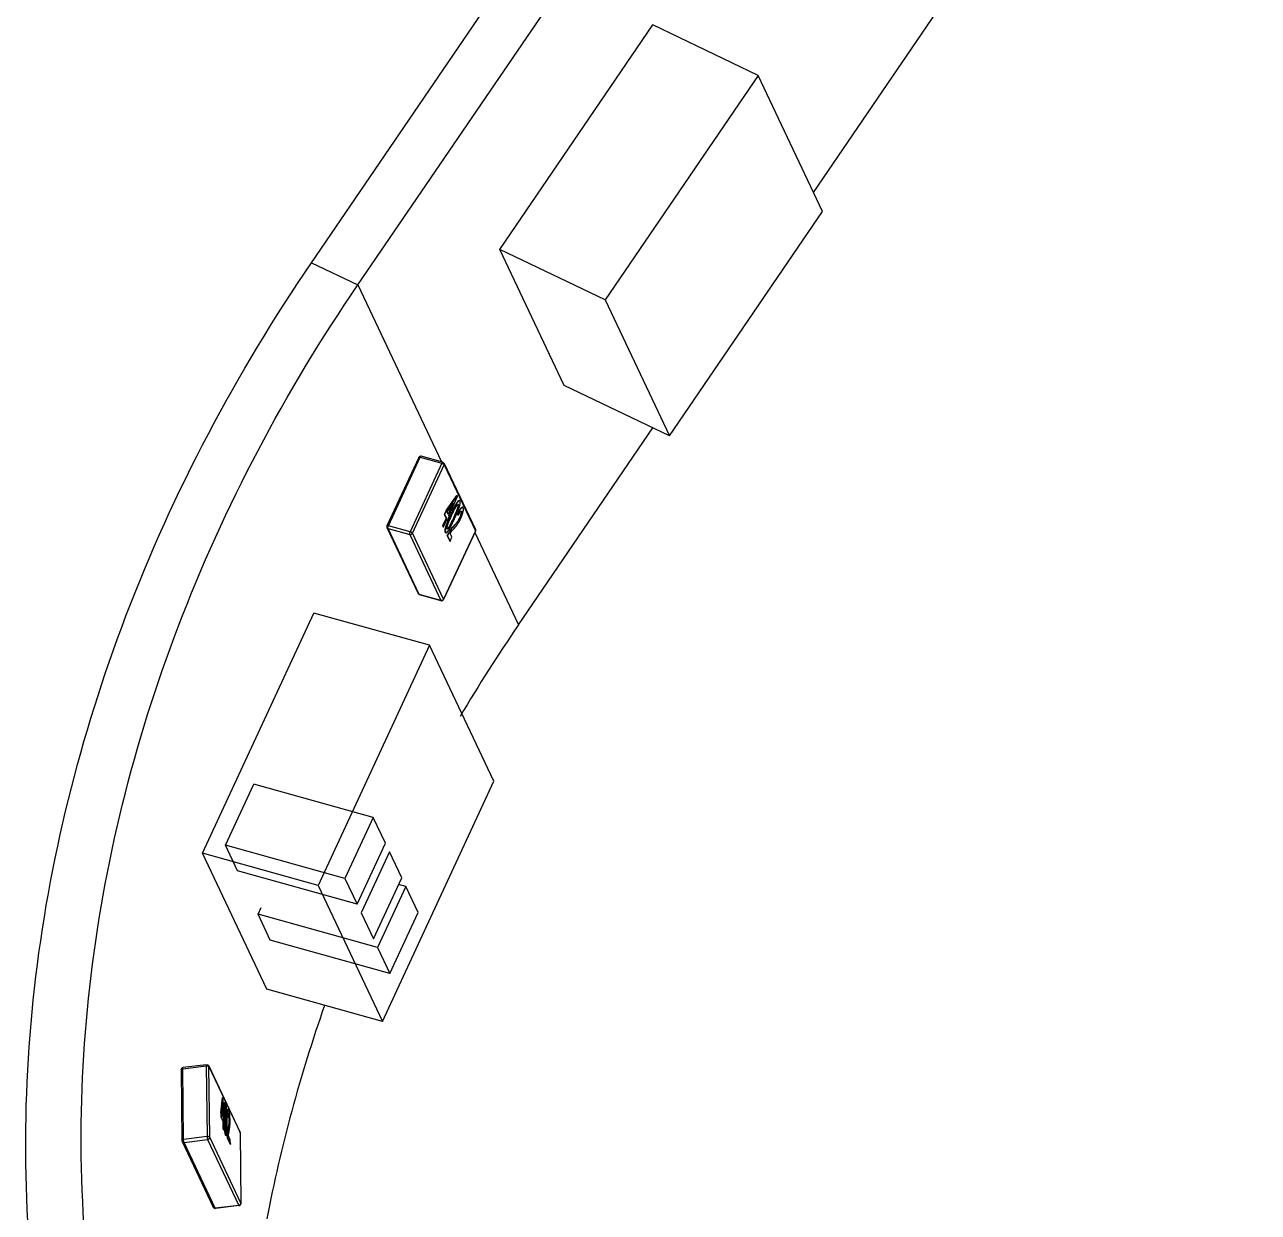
# Model space of a CAD drawing. Header units: millimetres. Extents: x 0 to 432, y 0 to 279.
# Drawn here: x 334.25 to 342.91, y 189.75 to 198.09 of the extents above; entities that cross this region are included whole.
import ezdxf

# ---------------------------------------------------------------- set-up
doc = ezdxf.new("R2010")
doc.units = ezdxf.units.MM
doc.header["$LTSCALE"] = 23.749
doc.layers.get('0').update_dxf_attribs({"linetype": 'CONTINUOUS'})

msp = doc.modelspace()

# ---------------------------------------------------------------- linework, layer by layer
at = {"color": 3, "linetype": 'CONTINUOUS'}
msp.add_line((336.26, 196.4203), (351.395, 218.5996), dxfattribs=at)
at = {"color": 7, "linetype": 'CONTINUOUS'}
for p, q in [((336.5849, 196.2647), (351.72, 218.444)), ((339.7851, 196.9151), (341.3851, 199.2598)), ((337.5821, 196.514), (338.6575, 198.0901)), ((339.3967, 197.736), (338.6575, 198.0901)), ((339.3967, 197.736), (338.3213, 196.16)), ((339.8481, 196.7818), (339.3967, 197.736)), ((338.7727, 195.2057), (339.8481, 196.7818)), ((338.0334, 195.5598), (337.5821, 196.514)), ((338.3213, 196.16), (337.5821, 196.514)), ((336.26, 196.4203), (336.5849, 196.2647)), ((336.5849, 196.2647), (337.1723, 195.0228)), ((338.3213, 196.16), (338.7727, 195.2057)), ((338.7727, 195.2057), (338.0334, 195.5598)), ((337.7133, 193.879), (338.6566, 195.2613)), ((337.0129, 195.0542), (336.7899, 194.5738)), ((336.8001, 194.5746), (337.0231, 195.0551)), ((337.1748, 195.0127), (336.9518, 194.5323)), ((337.0231, 195.0551), (337.1748, 195.0127)), ((337.1822, 195.02), (337.0305, 195.0623)), ((337.1917, 195.012), (337.4106, 194.5492)), ((336.9685, 194.5214), (337.1915, 195.0018)), ((337.1915, 195.0018), (337.4105, 194.539)), ((337.2053, 194.6814), (337.2805, 194.7864)), ((337.2823, 194.7859), (337.207, 194.6809)), ((337.2234, 194.6464), (337.2852, 194.7796)), ((337.2805, 194.7864), (337.2823, 194.7859)), ((337.2852, 194.7796), (337.2823, 194.7859)), ((337.2998, 194.7509), (337.298, 194.7514)), ((337.2053, 194.6814), (337.1924, 194.6537)), ((337.207, 194.6809), (337.1942, 194.6532)), ((337.2053, 194.6814), (337.207, 194.6809)), ((337.2117, 194.6711), (337.2566, 194.7338)), ((337.2197, 194.6542), (337.2117, 194.6711)), ((337.2509, 194.7258), (337.2187, 194.6564)), ((337.2566, 194.7338), (337.2197, 194.6542)), ((337.2894, 194.7234), (337.2886, 194.7246)), ((337.2894, 194.7234), (337.2912, 194.7229)), ((337.3109, 194.6776), (337.3116, 194.6775)), ((337.3119, 194.676), (337.3137, 194.6755)), ((337.3217, 194.7038), (337.32, 194.7043)), ((336.9518, 194.5323), (336.8001, 194.5746)), ((337.205, 194.627), (337.1805, 194.5742)), ((337.1805, 194.5742), (337.1842, 194.5664)), ((337.1805, 194.5742), (337.1823, 194.5737)), ((337.2068, 194.6265), (337.1823, 194.5737)), ((337.1823, 194.5737), (337.186, 194.5659)), ((337.186, 194.5659), (337.2105, 194.6186)), ((337.1924, 194.6537), (337.205, 194.627)), ((337.1924, 194.6537), (337.1942, 194.6532)), ((337.1942, 194.6532), (337.2068, 194.6265)), ((337.205, 194.627), (337.2068, 194.6265)), ((337.2097, 194.617), (337.2124, 194.6113)), ((337.2105, 194.6186), (337.2142, 194.6108)), ((337.2124, 194.6113), (337.2142, 194.6108)), ((337.2142, 194.6108), (337.2271, 194.6385)), ((337.2271, 194.6385), (337.2234, 194.6464)), ((337.2405, 194.659), (337.2423, 194.6585)), ((337.2561, 194.6261), (337.2579, 194.6256)), ((337.2885, 194.6483), (337.2861, 194.6589)), ((337.2861, 194.6589), (337.2879, 194.6585)), ((337.2879, 194.6585), (337.2903, 194.6478)), ((337.2903, 194.6478), (337.2885, 194.6483)), ((337.3005, 194.6296), (337.3023, 194.6291)), ((336.7899, 194.5611), (337.0088, 194.0983)), ((337.0165, 194.092), (336.7976, 194.5548)), ((336.7976, 194.5548), (336.9493, 194.5125)), ((336.9493, 194.5125), (337.1682, 194.0497)), ((337.1874, 194.0586), (336.9685, 194.5214)), ((337.1842, 194.5664), (337.186, 194.5659)), ((337.4105, 194.539), (337.1874, 194.0586)), ((337.4107, 194.5364), (337.1876, 194.056)), ((337.1993, 194.529), (337.2011, 194.5285)), ((337.2022, 194.5641), (337.204, 194.5636)), ((337.2025, 194.5259), (337.2042, 194.5254)), ((337.213, 194.553), (337.2127, 194.5535)), ((337.2132, 194.5051), (337.2318, 194.4658)), ((337.2132, 194.5051), (337.215, 194.5046)), ((337.2135, 194.5525), (337.214, 194.5526)), ((337.215, 194.5046), (337.2336, 194.4653)), ((337.2222, 194.523), (337.224, 194.5225)), ((337.2465, 194.4931), (337.2331, 194.5213)), ((337.2336, 194.4653), (337.2465, 194.4931)), ((337.2565, 194.5707), (337.2583, 194.5702)), ((337.4066, 194.5276), (337.7133, 193.879)), ((337.2318, 194.4658), (337.2336, 194.4653)), ((337.1682, 194.0497), (337.0165, 194.092)), ((337.0183, 194.0902), (337.0178, 194.0904)), ((337.17, 194.0479), (337.0183, 194.0902)), ((335.4941, 192.2758), (336.2767, 193.9615)), ((337.0886, 193.7349), (336.2767, 193.9615)), ((337.0886, 193.7349), (336.306, 192.0492)), ((337.5399, 192.7807), (337.0886, 193.7349)), ((335.6554, 192.3326), (335.8541, 192.7607)), ((336.6926, 192.5268), (335.8541, 192.7607)), ((336.7574, 191.095), (337.5399, 192.7807)), ((336.6926, 192.5268), (336.4938, 192.0986)), ((336.7786, 192.345), (336.6926, 192.5268)), ((335.7413, 192.1508), (335.6554, 192.3326)), ((336.4938, 192.0986), (335.6554, 192.3326)), ((336.5798, 191.9168), (336.7786, 192.345)), ((335.9455, 191.3215), (335.4941, 192.2758)), ((336.306, 192.0492), (335.4941, 192.2758)), ((336.8072, 192.2843), (336.6084, 191.8561)), ((336.8932, 192.1025), (336.8072, 192.2843)), ((336.5798, 191.9168), (335.7413, 192.1508)), ((336.4938, 192.0986), (336.5798, 191.9168)), ((336.6944, 191.6744), (336.8932, 192.1025)), ((336.306, 192.0492), (336.7574, 191.095)), ((336.9219, 192.042), (336.7231, 191.6138)), ((336.9219, 192.042), (336.8716, 192.056)), ((337.0079, 191.8602), (336.9219, 192.042)), ((335.8847, 191.8478), (335.9062, 191.8943)), ((335.9706, 191.666), (335.8847, 191.8478)), ((336.7231, 191.6138), (335.8847, 191.8478)), ((336.6084, 191.8561), (336.6944, 191.6744)), ((336.8091, 191.432), (337.0079, 191.8602)), ((336.8091, 191.432), (335.9706, 191.666)), ((336.7231, 191.6138), (336.8091, 191.432)), ((336.7574, 191.095), (335.9455, 191.3215)), ((335.3557, 190.762), (335.5213, 190.7824)), ((335.3615, 190.2657), (335.3557, 190.762)), ((335.5229, 190.7901), (335.3573, 190.7698)), ((335.5213, 190.7824), (335.5271, 190.2861)), ((335.5383, 190.7816), (335.7572, 190.3188)), ((335.5451, 190.2807), (335.5393, 190.777)), ((335.5393, 190.777), (335.7582, 190.3142)), ((335.3441, 190.7547), (335.3499, 190.2584)), ((335.6231, 190.4517), (335.6349, 190.561)), ((335.6368, 190.5613), (335.625, 190.452)), ((335.6297, 190.4421), (335.6367, 190.5074)), ((335.6349, 190.561), (335.6368, 190.5613)), ((335.6367, 190.5074), (335.6377, 190.4252)), ((335.6398, 190.555), (335.6368, 190.5613)), ((335.6414, 190.4174), (335.6398, 190.555)), ((335.6532, 190.5264), (335.6512, 190.5262)), ((335.6231, 190.4517), (335.625, 190.452)), ((335.6231, 190.4517), (335.6234, 190.4231)), ((335.6234, 190.4231), (335.6254, 190.4233)), ((335.6234, 190.4231), (335.6361, 190.3963)), ((335.625, 190.452), (335.6254, 190.4233)), ((335.6254, 190.4233), (335.638, 190.3966)), ((335.6377, 190.4252), (335.6297, 190.4421)), ((335.635, 190.4911), (335.6357, 190.4295)), ((335.6451, 190.4095), (335.6414, 190.4174)), ((335.6458, 190.4302), (335.6478, 190.4304)), ((335.6461, 190.4096), (335.6458, 190.4302)), ((335.6537, 190.4978), (335.6543, 190.4989)), ((335.6544, 190.4973), (335.6539, 190.4983)), ((335.6543, 190.4989), (335.6548, 190.4992)), ((335.6544, 190.4973), (335.6564, 190.4976)), ((335.6683, 190.4317), (335.6702, 190.432)), ((335.672, 190.421), (335.6683, 190.4317)), ((335.6702, 190.432), (335.674, 190.4212)), ((335.674, 190.4212), (335.672, 190.421)), ((335.6753, 190.4794), (335.6734, 190.4792)), ((335.6768, 190.4499), (335.676, 190.4513)), ((335.6768, 190.4499), (335.6788, 190.4502)), ((335.6361, 190.3963), (335.638, 190.3966)), ((335.6361, 190.3963), (335.6367, 190.3419)), ((335.6367, 190.3419), (335.6386, 190.3421)), ((335.6367, 190.3419), (335.6404, 190.334)), ((335.638, 190.3966), (335.6386, 190.3421)), ((335.6386, 190.3421), (335.6424, 190.3343)), ((335.6404, 190.334), (335.6424, 190.3343)), ((335.6424, 190.3343), (335.6417, 190.3887)), ((335.6417, 190.3887), (335.6454, 190.3809)), ((335.6418, 190.3843), (335.6435, 190.3806)), ((335.6435, 190.3806), (335.6454, 190.3809)), ((335.6454, 190.3809), (335.6451, 190.4095)), ((335.6469, 190.3809), (335.6461, 190.4096)), ((335.6498, 190.3324), (335.6518, 190.3326)), ((335.6614, 190.3973), (335.6634, 190.3975)), ((335.6749, 190.3409), (335.6769, 190.3412)), ((335.6824, 190.4024), (335.6843, 190.4026)), ((335.3513, 190.2522), (335.5703, 189.7894)), ((335.5271, 190.2861), (335.3615, 190.2657)), ((335.3651, 190.2455), (335.5307, 190.2659)), ((335.584, 189.7827), (335.3651, 190.2455)), ((335.5307, 190.2659), (335.7496, 189.8031)), ((335.764, 189.8179), (335.5451, 190.2807)), ((335.6568, 190.2966), (335.6587, 190.2968)), ((335.6591, 190.3215), (335.6584, 190.3226)), ((335.6589, 190.3219), (335.6591, 190.3226)), ((335.6597, 190.2934), (335.6616, 190.2936)), ((335.6694, 190.2727), (335.6713, 190.273)), ((335.6694, 190.2727), (335.688, 190.2335)), ((335.6695, 190.2913), (335.6715, 190.2915)), ((335.6713, 190.273), (335.6899, 190.2337)), ((335.6896, 190.2624), (335.6762, 190.2906)), ((335.6899, 190.2337), (335.6896, 190.2624)), ((335.7582, 190.3142), (335.764, 189.8179)), ((335.7582, 190.3142), (335.7586, 190.3126)), ((335.7586, 190.3126), (335.7644, 189.8163)), ((335.688, 190.2335), (335.6899, 190.2337)), ((335.7644, 189.8163), (335.764, 189.8179)), ((335.7496, 189.8031), (335.584, 189.7827)), ((335.7512, 189.8012), (335.5856, 189.7809))]:
    msp.add_line(p, q, dxfattribs=at)
for centre, radius, start, end in [((337.0265, 195.0479), 0.015, 74.40971, 155.09636), ((337.1782, 195.0056), 0.015, 25.30824, 74.41425), ((337.2894, 194.7203), 0.00433, 109.97752, 111.6142), ((336.8035, 194.5675), 0.015, 155.09793, 205.31301), ((337.3971, 194.5428), 0.015, 353.17591, 25.3151), ((337.4008, 194.5445), 0.0109, 13.77132, 25.29264), ((337.397, 194.5428), 0.0151, 335.15156, 353.12284), ((337.0224, 194.1047), 0.015, 205.30411, 254.38263), ((337.174, 194.0623), 0.015, 254.40971, 335.09636), ((347.6752, 187.0783), 12.0619, 145.67972, 149.30445), ((346.1461, 187.7508), 10.3859, 160.56483, 169.14005), ((335.3591, 190.7549), 0.015, 97.00104, 180.66909), ((335.5247, 190.7752), 0.015, 25.31511, 96.99935), ((335.6668, 190.493), 0.0139, 159.84421, 162.03657), ((335.3649, 190.2586), 0.015, 180.66917, 205.31387), ((335.7436, 190.3124), 0.015, 0.69433, 25.30186), ((335.7475, 190.3142), 0.0108, 21.10331, 25.3153), ((335.7494, 189.8161), 0.015, 277.00104, 0.66909), ((335.5838, 189.7958), 0.015, 205.31253, 276.9881)]:
    msp.add_arc(centre, radius, start, end, dxfattribs=at)
at = {"color": 3, "linetype": 'CONTINUOUS'}
msp.add_open_spline([(335.1239, 186.2935), (334.9425, 186.677), (334.633, 187.4734), (334.3415, 188.726), (334.2256, 190.0205), (334.3078, 191.7897), (334.8648, 194.0158), (335.7337, 195.6492), (336.26, 196.4203)], degree=3, knots=[0, 0, 0, 0, 0.11949, 0.239644, 0.361072, 0.484301, 0.737087, 1, 1, 1, 1], dxfattribs=at)
at = {"color": 7, "linetype": 'CONTINUOUS'}
for points, knots in [([(335.4854, 186.4646), (335.3099, 186.8358), (335.0104, 187.6064), (334.7282, 188.8187), (334.6162, 190.0714), (334.6958, 191.7835), (335.2348, 193.9378), (336.0757, 195.5184), (336.5849, 196.2647)], [0, 0, 0, 0, 0.119491, 0.239644, 0.361073, 0.484301, 0.737091, 1, 1, 1, 1]), ([(337.0129, 195.0542), (337.013, 195.0545), (337.0134, 195.0549), (337.0141, 195.0554), (337.0152, 195.0558), (337.017, 195.056), (337.0197, 195.0559), (337.0219, 195.0554), (337.0231, 195.0551)], [0, 0, 0, 0, 0.07461, 0.158044, 0.256194, 0.37172, 0.655591, 1, 1, 1, 1]), ([(337.0231, 195.0551), (337.0236, 195.0562), (337.0247, 195.0582), (337.0264, 195.0604), (337.0278, 195.0616), (337.0287, 195.0622), (337.0297, 195.0625), (337.0303, 195.0624), (337.0305, 195.0623)], [0, 0, 0, 0, 0.34295, 0.626319, 0.741973, 0.840511, 0.924577, 1, 1, 1, 1]), ([(337.1822, 195.02), (337.1819, 195.0201), (337.1813, 195.0201), (337.1804, 195.0199), (337.1795, 195.0193), (337.1781, 195.0181), (337.1764, 195.0159), (337.1753, 195.0139), (337.1748, 195.0127)], [0, 0, 0, 0, 0.075423, 0.159489, 0.258027, 0.373681, 0.65705, 1, 1, 1, 1]), ([(337.1748, 195.0127), (337.1766, 195.0122), (337.1802, 195.0109), (337.1851, 195.0082), (337.1886, 195.0056), (337.1906, 195.0034), (337.1913, 195.0024), (337.1915, 195.0018)], [0, 0, 0, 0, 0.280777, 0.56388, 0.812743, 0.915227, 1, 1, 1, 1]), ([(337.1915, 195.0018), (337.1923, 195.0035), (337.1932, 195.0069), (337.1924, 195.0105), (337.1917, 195.012)], [0, 0, 0, 0, 0.512566, 1, 1, 1, 1]), ([(337.2405, 194.659), (337.2416, 194.6614), (337.2438, 194.6662), (337.2472, 194.6734), (337.2507, 194.6805), (337.2552, 194.6899), (337.261, 194.7014), (337.2669, 194.7126), (337.2712, 194.7202), (337.2737, 194.7245), (337.2761, 194.7286), (337.2786, 194.7326), (337.2811, 194.7364), (337.2836, 194.74), (337.2868, 194.7441), (337.291, 194.7488), (337.2955, 194.7521), (337.298, 194.7514)], [0, 0, 0, 0, 0.072036, 0.14365, 0.214931, 0.285895, 0.426198, 0.563506, 0.630486, 0.663509, 0.696212, 0.759745, 0.790725, 0.820794, 0.877979, 0.92904, 1, 1, 1, 1]), ([(337.2998, 194.7509), (337.2973, 194.7516), (337.2928, 194.7483), (337.2885, 194.7436), (337.2854, 194.7395), (337.2829, 194.7359), (337.2804, 194.7321), (337.2779, 194.7281), (337.2755, 194.724), (337.273, 194.7198), (337.2687, 194.7121), (337.2628, 194.7009), (337.257, 194.6894), (337.2524, 194.68), (337.249, 194.6729), (337.2456, 194.6657), (337.2434, 194.6609), (337.2423, 194.6585)], [0, 0, 0, 0, 0.07096, 0.122021, 0.179206, 0.209275, 0.240255, 0.303788, 0.336491, 0.369514, 0.436494, 0.573802, 0.714105, 0.785069, 0.85635, 0.927964, 1, 1, 1, 1]), ([(337.2616, 194.6177), (337.2628, 194.6203), (337.2652, 194.6255), (337.2688, 194.6334), (337.2724, 194.6413), (337.2759, 194.6493), (337.2793, 194.6574), (337.2822, 194.6641), (337.2844, 194.6696), (337.2866, 194.6752), (337.2893, 194.6822), (337.2925, 194.6907), (337.2956, 194.6992), (337.2986, 194.7079), (337.3012, 194.7167), (337.3029, 194.7242), (337.3038, 194.73), (337.3043, 194.7343), (337.3045, 194.7383), (337.3044, 194.7419), (337.3039, 194.7451), (337.3032, 194.7469), (337.3029, 194.7478)], [0, 0, 0, 0, 0.062265, 0.1248, 0.187516, 0.250655, 0.314274, 0.378223, 0.410508, 0.442872, 0.507844, 0.573246, 0.639032, 0.705341, 0.772171, 0.8384, 0.870581, 0.901449, 0.930647, 0.957429, 0.980479, 1, 1, 1, 1]), ([(337.3029, 194.7478), (337.3025, 194.7485), (337.3018, 194.7499), (337.3004, 194.7507), (337.2998, 194.7509)], [0, 0, 0, 0, 0.55029, 1, 1, 1, 1]), ([(337.246, 194.6507), (337.2487, 194.6566), (337.2542, 194.6682), (337.2651, 194.6904), (337.2736, 194.7068), (337.2801, 194.7169)], [0, 0, 0, 0, 0.259067, 0.514647, 1, 1, 1, 1]), ([(337.2561, 194.6261), (337.2579, 194.63), (337.2616, 194.6378), (337.2669, 194.6496), (337.2722, 194.6616), (337.2764, 194.6717), (337.2798, 194.68), (337.2822, 194.6862), (337.2845, 194.6926), (337.2863, 194.6981), (337.2875, 194.7025), (337.2884, 194.7059), (337.2891, 194.7092), (337.2898, 194.7125), (337.2902, 194.7157), (337.2903, 194.7182), (337.2902, 194.7201), (337.2901, 194.7213), (337.2898, 194.7224), (337.2896, 194.7231), (337.2894, 194.7234)], [0, 0, 0, 0, 0.123973, 0.2488, 0.37455, 0.501592, 0.565818, 0.630589, 0.696055, 0.762338, 0.795604, 0.828827, 0.861901, 0.894426, 0.925787, 0.95483, 0.968012, 0.979963, 0.99043, 1, 1, 1, 1]), ([(337.2912, 194.7229), (337.2914, 194.7226), (337.2916, 194.7219), (337.2919, 194.7208), (337.292, 194.7196), (337.2921, 194.7177), (337.292, 194.7152), (337.2916, 194.712), (337.2909, 194.7087), (337.2902, 194.7054), (337.2893, 194.702), (337.288, 194.6976), (337.2863, 194.6921), (337.284, 194.6857), (337.2815, 194.6795), (337.2782, 194.6712), (337.2739, 194.6611), (337.2687, 194.6492), (337.2633, 194.6373), (337.2597, 194.6295), (337.2579, 194.6256)], [0, 0, 0, 0, 0.00957, 0.020037, 0.031988, 0.04517, 0.074213, 0.105574, 0.138099, 0.171173, 0.204396, 0.237662, 0.303945, 0.369411, 0.434182, 0.498408, 0.62545, 0.7512, 0.876027, 1, 1, 1, 1]), ([(337.2801, 194.7169), (337.2808, 194.7178), (337.282, 194.7193), (337.2839, 194.7215), (337.2858, 194.7231), (337.2871, 194.7241), (337.2878, 194.7243)], [0, 0, 0, 0, 0.287858, 0.555911, 0.795218, 1, 1, 1, 1]), ([(337.2861, 194.6589), (337.2874, 194.6616), (337.29, 194.6669), (337.2935, 194.6734), (337.2963, 194.6784), (337.299, 194.6833), (337.3025, 194.6889), (337.3062, 194.6942), (337.3093, 194.6979), (337.3115, 194.7003), (337.3137, 194.7023), (337.3158, 194.7037), (337.3179, 194.7045), (337.3193, 194.7045), (337.32, 194.7043)], [0, 0, 0, 0, 0.153558, 0.303459, 0.37684, 0.449248, 0.588763, 0.718589, 0.778728, 0.834849, 0.885332, 0.929676, 0.96737, 1, 1, 1, 1]), ([(337.2879, 194.7244), (337.288, 194.7244), (337.2886, 194.7246), (337.2892, 194.7246), (337.2896, 194.7245)], [0, 0, 0, 0, 0.271014, 1, 1, 1, 1]), ([(337.3217, 194.7038), (337.3211, 194.704), (337.3197, 194.704), (337.3176, 194.7032), (337.3155, 194.7018), (337.3133, 194.6998), (337.3111, 194.6974), (337.308, 194.6937), (337.3043, 194.6884), (337.3008, 194.6828), (337.2981, 194.6779), (337.2953, 194.6729), (337.2918, 194.6664), (337.2892, 194.6611), (337.2879, 194.6585)], [0, 0, 0, 0, 0.03263, 0.070324, 0.114668, 0.165151, 0.221273, 0.281412, 0.411237, 0.550752, 0.623161, 0.696542, 0.846443, 1, 1, 1, 1]), ([(337.2896, 194.7245), (337.2899, 194.7244), (337.2905, 194.7241), (337.2909, 194.7235), (337.2911, 194.7231), (337.2912, 194.7229)], [0, 0, 0, 0, 0.450515, 0.714334, 1, 1, 1, 1]), ([(337.2903, 194.6478), (337.2918, 194.6508), (337.2939, 194.6553), (337.2969, 194.661), (337.2992, 194.665), (337.3016, 194.6687), (337.304, 194.6721), (337.3063, 194.6749), (337.3081, 194.6763), (337.309, 194.6769)], [0, 0, 0, 0, 0.285465, 0.423632, 0.557303, 0.68483, 0.80367, 0.910919, 1, 1, 1, 1]), ([(337.3005, 194.6296), (337.3013, 194.6315), (337.303, 194.6353), (337.3054, 194.6411), (337.3076, 194.6471), (337.3093, 194.6523), (337.3104, 194.6565), (337.3113, 194.6597), (337.3119, 194.6628), (337.3125, 194.6659), (337.3128, 194.6689), (337.3128, 194.6712), (337.3127, 194.673), (337.3125, 194.6741), (337.3122, 194.6751), (337.312, 194.6757), (337.3119, 194.676)], [0, 0, 0, 0, 0.127326, 0.257046, 0.389753, 0.524429, 0.592014, 0.65949, 0.726326, 0.791551, 0.85395, 0.910904, 0.936433, 0.959906, 0.980839, 1, 1, 1, 1]), ([(337.3137, 194.6755), (337.3138, 194.6752), (337.314, 194.6746), (337.3143, 194.6736), (337.3145, 194.6725), (337.3146, 194.6707), (337.3146, 194.6684), (337.3142, 194.6654), (337.3137, 194.6623), (337.313, 194.6592), (337.3122, 194.656), (337.311, 194.6518), (337.3094, 194.6466), (337.3072, 194.6406), (337.3048, 194.6348), (337.3031, 194.631), (337.3023, 194.6291)], [0, 0, 0, 0, 0.019161, 0.040094, 0.063567, 0.089096, 0.14605, 0.208449, 0.273674, 0.34051, 0.407986, 0.475571, 0.610247, 0.742954, 0.872674, 1, 1, 1, 1]), ([(337.3063, 194.622), (337.3071, 194.6236), (337.3085, 194.6268), (337.3106, 194.6316), (337.3127, 194.6365), (337.3153, 194.6432), (337.3185, 194.6517), (337.3218, 194.6622), (337.3242, 194.6711), (337.3257, 194.6783), (337.3272, 194.6873), (337.3275, 194.6951), (337.3253, 194.7003)], [0, 0, 0, 0, 0.063545, 0.127843, 0.192963, 0.25871, 0.392122, 0.527528, 0.663329, 0.730471, 0.79584, 1, 1, 1, 1]), ([(337.309, 194.6769), (337.3092, 194.677), (337.3098, 194.6773), (337.3104, 194.6775), (337.3109, 194.6776)], [0, 0, 0, 0, 0.273964, 1, 1, 1, 1]), ([(337.3119, 194.676), (337.3117, 194.6763), (337.3114, 194.6768), (337.3109, 194.6773), (337.3107, 194.6775)], [0, 0, 0, 0, 0.532523, 1, 1, 1, 1]), ([(337.3116, 194.6775), (337.312, 194.6774), (337.3129, 194.6768), (337.3134, 194.6759), (337.3137, 194.6755)], [0, 0, 0, 0, 0.453879, 1, 1, 1, 1]), ([(337.3253, 194.7003), (337.3249, 194.7011), (337.3241, 194.7027), (337.3225, 194.7036), (337.3217, 194.7038)], [0, 0, 0, 0, 0.54827, 1, 1, 1, 1]), ([(336.8001, 194.5746), (336.7989, 194.575), (336.7967, 194.5755), (336.7939, 194.5756), (336.7921, 194.5754), (336.7911, 194.575), (336.7903, 194.5745), (336.79, 194.574), (336.7899, 194.5738)], [0, 0, 0, 0, 0.344409, 0.62828, 0.743806, 0.841956, 0.92539, 1, 1, 1, 1]), ([(336.7976, 194.5548), (336.7974, 194.5554), (336.797, 194.5566), (336.7966, 194.5595), (336.7968, 194.5639), (336.798, 194.5693), (336.7993, 194.5729), (336.8001, 194.5746)], [0, 0, 0, 0, 0.084713, 0.186991, 0.435422, 0.718517, 1, 1, 1, 1]), ([(337.2022, 194.5641), (337.2029, 194.5663), (337.2042, 194.5705), (337.2063, 194.5768), (337.2084, 194.583), (337.2107, 194.5891), (337.213, 194.5952), (337.2153, 194.6012), (337.2177, 194.6072), (337.2226, 194.6189), (337.2284, 194.6324), (337.2353, 194.6477), (337.2388, 194.6552), (337.2405, 194.659)], [0, 0, 0, 0, 0.064898, 0.129501, 0.193742, 0.257664, 0.321194, 0.384303, 0.447094, 0.509609, 0.75663, 0.878714, 1, 1, 1, 1]), ([(337.2423, 194.6585), (337.2405, 194.6547), (337.2371, 194.6472), (337.2302, 194.6319), (337.2243, 194.6184), (337.2195, 194.6067), (337.2171, 194.6007), (337.2148, 194.5947), (337.2125, 194.5886), (337.2102, 194.5825), (337.208, 194.5763), (337.206, 194.57), (337.2047, 194.5658), (337.204, 194.5636)], [0, 0, 0, 0, 0.121286, 0.24337, 0.490391, 0.552906, 0.615697, 0.678806, 0.742336, 0.806258, 0.870499, 0.935102, 1, 1, 1, 1]), ([(337.2042, 194.5254), (337.2045, 194.5253), (337.2051, 194.5252), (337.2059, 194.5253), (337.2068, 194.5255), (337.2081, 194.526), (337.2097, 194.527), (337.2115, 194.5287), (337.2135, 194.5306), (337.2154, 194.5328), (337.2173, 194.5352), (337.2199, 194.5387), (337.223, 194.5434), (337.2261, 194.5483), (337.2285, 194.5524), (337.2304, 194.5556), (337.2322, 194.5588), (337.2358, 194.5653), (337.2412, 194.5754), (337.2469, 194.5869), (337.2515, 194.5962), (337.2549, 194.6033), (337.2583, 194.6105), (337.2605, 194.6153), (337.2616, 194.6177)], [0, 0, 0, 0, 0.007319, 0.014946, 0.023182, 0.032047, 0.051689, 0.074227, 0.098828, 0.125345, 0.15338, 0.182415, 0.243195, 0.306751, 0.339129, 0.372036, 0.405351, 0.438886, 0.575596, 0.715297, 0.78596, 0.856939, 0.928257, 1, 1, 1, 1]), ([(337.2127, 194.5535), (337.2126, 194.5538), (337.2123, 194.5545), (337.2121, 194.5556), (337.2119, 194.5568), (337.2119, 194.5588), (337.212, 194.5613), (337.2127, 194.5657), (337.2136, 194.5701), (337.2148, 194.5745), (337.2157, 194.5778), (337.2167, 194.5811), (337.2181, 194.5854), (337.2201, 194.5907), (337.2225, 194.597), (337.225, 194.6032), (337.2275, 194.6093), (337.2309, 194.6173), (337.2353, 194.6273), (337.2406, 194.639), (337.2442, 194.6468), (337.246, 194.6507)], [0, 0, 0, 0, 0.009657, 0.020333, 0.03256, 0.045999, 0.075424, 0.107011, 0.172493, 0.205689, 0.23891, 0.272066, 0.305076, 0.370473, 0.435226, 0.499291, 0.562849, 0.626081, 0.751698, 0.876252, 1, 1, 1, 1]), ([(337.214, 194.5526), (337.215, 194.553), (337.217, 194.5545), (337.2197, 194.5575), (337.2226, 194.5611), (337.2253, 194.5652), (337.228, 194.5697), (337.2316, 194.5761), (337.236, 194.5844), (337.2411, 194.5946), (337.2462, 194.6049), (337.2512, 194.6155), (337.2545, 194.6225), (337.2561, 194.6261)], [0, 0, 0, 0, 0.038688, 0.087068, 0.140926, 0.199255, 0.261177, 0.325214, 0.456407, 0.590344, 0.725772, 0.862464, 1, 1, 1, 1]), ([(337.2579, 194.6256), (337.2562, 194.6219), (337.2528, 194.6146), (337.2476, 194.6036), (337.2423, 194.5929), (337.237, 194.5823), (337.2324, 194.5738), (337.2287, 194.5673), (337.2259, 194.5628), (337.2229, 194.5587), (337.2205, 194.5558), (337.2185, 194.5538), (337.217, 194.5527), (337.2156, 194.552), (337.2146, 194.5519), (337.2142, 194.552)], [0, 0, 0, 0, 0.140209, 0.279502, 0.417446, 0.553704, 0.686843, 0.751417, 0.813117, 0.870407, 0.922791, 0.946369, 0.967362, 0.985112, 1, 1, 1, 1]), ([(337.2565, 194.5707), (337.2584, 194.5727), (337.2622, 194.5768), (337.2678, 194.583), (337.2734, 194.5894), (337.2781, 194.5949), (337.2818, 194.5995), (337.2856, 194.6043), (337.2893, 194.6095), (337.2928, 194.6151), (337.2955, 194.6197), (337.298, 194.6246), (337.2997, 194.6279), (337.3005, 194.6296)], [0, 0, 0, 0, 0.112211, 0.225722, 0.340674, 0.457912, 0.517979, 0.579111, 0.708546, 0.77719, 0.848699, 0.923256, 1, 1, 1, 1]), ([(337.257, 194.5505), (337.258, 194.5517), (337.2601, 194.554), (337.2634, 194.5576), (337.2665, 194.5612), (337.2697, 194.5649), (337.2724, 194.5681), (337.2745, 194.5706), (337.2766, 194.5732), (337.2793, 194.5766), (337.2836, 194.5823), (337.2877, 194.5883), (337.2918, 194.5946), (337.2948, 194.5997), (337.2978, 194.605), (337.3007, 194.6105), (337.3036, 194.6162), (337.3054, 194.6201), (337.3063, 194.622)], [0, 0, 0, 0, 0.054631, 0.109227, 0.16465, 0.220399, 0.276906, 0.305523, 0.334236, 0.392763, 0.452792, 0.578396, 0.643977, 0.711702, 0.781429, 0.852721, 0.925718, 1, 1, 1, 1]), ([(337.3023, 194.6291), (337.3014, 194.6274), (337.2998, 194.6241), (337.2973, 194.6192), (337.2946, 194.6146), (337.2911, 194.609), (337.2874, 194.6038), (337.2836, 194.599), (337.2799, 194.5944), (337.2752, 194.5889), (337.2696, 194.5825), (337.264, 194.5763), (337.2602, 194.5722), (337.2583, 194.5702)], [0, 0, 0, 0, 0.076744, 0.151301, 0.22281, 0.291454, 0.420889, 0.482021, 0.542088, 0.659326, 0.774278, 0.887789, 1, 1, 1, 1]), ([(336.7899, 194.5611), (336.7906, 194.5596), (336.7928, 194.5568), (336.7959, 194.5553), (336.7976, 194.5548)], [0, 0, 0, 0, 0.487936, 1, 1, 1, 1]), ([(336.9518, 194.5323), (336.9509, 194.5306), (336.9496, 194.527), (336.9485, 194.5215), (336.9482, 194.5172), (336.9486, 194.5143), (336.949, 194.513), (336.9493, 194.5125)], [0, 0, 0, 0, 0.281483, 0.564578, 0.813009, 0.915287, 1, 1, 1, 1]), ([(336.9493, 194.5125), (336.9511, 194.512), (336.954, 194.5118), (336.9577, 194.5125), (336.9614, 194.5138), (336.9654, 194.5166), (336.9677, 194.5197), (336.9685, 194.5214)], [0, 0, 0, 0, 0.244513, 0.371534, 0.499978, 0.754803, 1, 1, 1, 1]), ([(336.9685, 194.5214), (336.9683, 194.522), (336.9676, 194.523), (336.9656, 194.5252), (336.9621, 194.5278), (336.9572, 194.5305), (336.9536, 194.5318), (336.9518, 194.5323)], [0, 0, 0, 0, 0.084773, 0.187257, 0.43612, 0.719223, 1, 1, 1, 1]), ([(337.1993, 194.529), (337.1991, 194.5295), (337.1988, 194.5304), (337.1983, 194.532), (337.198, 194.5337), (337.1977, 194.5363), (337.1977, 194.5399), (337.198, 194.5444), (337.1988, 194.5493), (337.1997, 194.5542), (337.2009, 194.5592), (337.2018, 194.5625), (337.2022, 194.5641)], [0, 0, 0, 0, 0.040894, 0.084474, 0.132859, 0.186023, 0.304348, 0.434253, 0.571512, 0.712907, 0.856058, 1, 1, 1, 1]), ([(337.2025, 194.5259), (337.2021, 194.526), (337.2015, 194.5262), (337.2003, 194.5272), (337.1997, 194.5283), (337.1993, 194.529)], [0, 0, 0, 0, 0.219083, 0.451391, 1, 1, 1, 1]), ([(337.204, 194.5636), (337.2036, 194.562), (337.2027, 194.5587), (337.2015, 194.5537), (337.2005, 194.5488), (337.1998, 194.5439), (337.1995, 194.5394), (337.1995, 194.5358), (337.1998, 194.5332), (337.2001, 194.5315), (337.2005, 194.5299), (337.2009, 194.529), (337.2011, 194.5285)], [0, 0, 0, 0, 0.143942, 0.287093, 0.428488, 0.565747, 0.695652, 0.813977, 0.867141, 0.915526, 0.959106, 1, 1, 1, 1]), ([(337.2011, 194.5285), (337.2015, 194.5278), (337.202, 194.5267), (337.2033, 194.5257), (337.2039, 194.5255), (337.2042, 194.5254)], [0, 0, 0, 0, 0.548609, 0.780917, 1, 1, 1, 1]), ([(337.2142, 194.552), (337.214, 194.5521), (337.2135, 194.5523), (337.2132, 194.5527), (337.213, 194.553)], [0, 0, 0, 0, 0.467521, 1, 1, 1, 1]), ([(337.2132, 194.5051), (337.2147, 194.5082), (337.2175, 194.5143), (337.2206, 194.5202), (337.2222, 194.523)], [0, 0, 0, 0, 0.509762, 1, 1, 1, 1]), ([(337.224, 194.5225), (337.2224, 194.5197), (337.2192, 194.5138), (337.2164, 194.5077), (337.215, 194.5046)], [0, 0, 0, 0, 0.490238, 1, 1, 1, 1]), ([(337.2222, 194.523), (337.2236, 194.5255), (337.2262, 194.5303), (337.2318, 194.5393), (337.2386, 194.5499), (337.2474, 194.561), (337.2536, 194.5675), (337.2565, 194.5707)], [0, 0, 0, 0, 0.141692, 0.279266, 0.541301, 0.780068, 1, 1, 1, 1]), ([(337.2583, 194.5702), (337.2554, 194.567), (337.2492, 194.5605), (337.2404, 194.5494), (337.2335, 194.5388), (337.228, 194.5298), (337.2254, 194.525), (337.224, 194.5225)], [0, 0, 0, 0, 0.219932, 0.458699, 0.720734, 0.858308, 1, 1, 1, 1]), ([(337.2331, 194.5213), (337.2341, 194.5228), (337.236, 194.5257), (337.2384, 194.5292), (337.2404, 194.5319), (337.2419, 194.5338), (337.2435, 194.5356), (337.2449, 194.5374), (337.2464, 194.5391), (337.2484, 194.5413), (337.2509, 194.544), (337.2539, 194.5473), (337.256, 194.5494), (337.257, 194.5505)], [0, 0, 0, 0, 0.140197, 0.276302, 0.342166, 0.406331, 0.468278, 0.529562, 0.589586, 0.649082, 0.766941, 0.884139, 1, 1, 1, 1]), ([(337.4114, 194.5471), (337.4117, 194.5458), (337.4118, 194.543), (337.411, 194.5403), (337.4105, 194.539)], [0, 0, 0, 0, 0.488808, 1, 1, 1, 1]), ([(337.4105, 194.539), (337.4107, 194.5386), (337.411, 194.5377), (337.4108, 194.5368), (337.4107, 194.5364)], [0, 0, 0, 0, 0.549822, 1, 1, 1, 1]), ([(337.0165, 194.092), (337.0148, 194.0925), (337.0117, 194.094), (337.0095, 194.0968), (337.0088, 194.0983)], [0, 0, 0, 0, 0.512064, 1, 1, 1, 1]), ([(337.0178, 194.0904), (337.0177, 194.0905), (337.0171, 194.0909), (337.0167, 194.0915), (337.0165, 194.092)], [0, 0, 0, 0, 0.223601, 1, 1, 1, 1]), ([(337.1874, 194.0586), (337.1866, 194.0569), (337.1843, 194.0538), (337.1803, 194.051), (337.1766, 194.0497), (337.1729, 194.049), (337.17, 194.0492), (337.1682, 194.0497)], [0, 0, 0, 0, 0.245197, 0.500022, 0.628466, 0.755487, 1, 1, 1, 1]), ([(337.1876, 194.056), (337.1878, 194.0564), (337.1879, 194.0573), (337.1876, 194.0582), (337.1874, 194.0586)], [0, 0, 0, 0, 0.450178, 1, 1, 1, 1]), ([(337.1682, 194.0497), (337.1684, 194.0493), (337.1689, 194.0485), (337.1696, 194.048), (337.17, 194.0479)], [0, 0, 0, 0, 0.546791, 1, 1, 1, 1]), ([(335.3441, 190.7547), (335.3441, 190.7551), (335.3443, 190.756), (335.3449, 190.7572), (335.346, 190.7584), (335.348, 190.7598), (335.3512, 190.7612), (335.3542, 190.7618), (335.3557, 190.762)], [0, 0, 0, 0, 0.085246, 0.177379, 0.281405, 0.399663, 0.677913, 1, 1, 1, 1]), ([(335.3557, 190.762), (335.3557, 190.7631), (335.3557, 190.7646), (335.3559, 190.7664), (335.3561, 190.7675), (335.3563, 190.7684), (335.3566, 190.7692), (335.357, 190.7697), (335.3573, 190.7698)], [0, 0, 0, 0, 0.384892, 0.547421, 0.686421, 0.800507, 0.889248, 1, 1, 1, 1]), ([(335.5229, 190.7901), (335.5226, 190.7901), (335.5222, 190.7895), (335.5219, 190.7888), (335.5217, 190.7879), (335.5215, 190.7867), (335.5213, 190.7849), (335.5213, 190.7834), (335.5213, 190.7824)], [0, 0, 0, 0, 0.110752, 0.199493, 0.313579, 0.452579, 0.615108, 1, 1, 1, 1]), ([(335.5213, 190.7824), (335.5233, 190.7826), (335.5271, 190.7827), (335.5317, 190.7819), (335.5349, 190.7808), (335.5373, 190.7795), (335.5388, 190.7781), (335.5393, 190.777)], [0, 0, 0, 0, 0.297768, 0.580606, 0.707024, 0.819582, 1, 1, 1, 1]), ([(335.5393, 190.777), (335.5393, 190.7774), (335.5392, 190.779), (335.5388, 190.7805), (335.5383, 190.7816)], [0, 0, 0, 0, 0.25288, 1, 1, 1, 1]), ([(335.6458, 190.4302), (335.6458, 190.435), (335.6457, 190.4446), (335.6456, 190.4589), (335.6457, 190.4729), (335.6459, 190.4864), (335.6463, 190.4963), (335.6466, 190.5027), (335.6469, 190.5066), (335.6473, 190.5113), (335.6478, 190.5158), (335.6483, 190.5191), (335.6488, 190.5218), (335.6494, 190.5242), (335.6506, 190.5261), (335.6512, 190.5262)], [0, 0, 0, 0, 0.1497, 0.297248, 0.441944, 0.582336, 0.716246, 0.748381, 0.779531, 0.839564, 0.894558, 0.919734, 0.942406, 0.978827, 1, 1, 1, 1]), ([(335.6532, 190.5264), (335.6525, 190.5264), (335.6514, 190.5244), (335.6508, 190.5221), (335.6502, 190.5194), (335.6497, 190.5161), (335.6492, 190.5116), (335.6488, 190.5069), (335.6486, 190.5029), (335.6482, 190.4965), (335.6479, 190.4866), (335.6476, 190.4731), (335.6476, 190.4591), (335.6476, 190.4448), (335.6477, 190.4352), (335.6478, 190.4304)], [0, 0, 0, 0, 0.021173, 0.057594, 0.080266, 0.105442, 0.160436, 0.220469, 0.251619, 0.283754, 0.417664, 0.558056, 0.702752, 0.8503, 1, 1, 1, 1]), ([(335.6561, 190.5233), (335.6558, 190.5238), (335.6554, 190.5247), (335.6547, 190.5257), (335.654, 190.5264), (335.6534, 190.5265), (335.6532, 190.5264)], [0, 0, 0, 0, 0.36596, 0.648417, 0.848792, 1, 1, 1, 1]), ([(335.6671, 190.3896), (335.667, 190.395), (335.6669, 190.4058), (335.6666, 190.4195), (335.6663, 190.4305), (335.666, 190.439), (335.6656, 190.4475), (335.6652, 190.4562), (335.6647, 190.4649), (335.6642, 190.4737), (335.6636, 190.4827), (335.6628, 190.4917), (335.6616, 190.5008), (335.6604, 190.5081), (335.6592, 190.5137), (335.6582, 190.5174), (335.6572, 190.5206), (335.6565, 190.5225), (335.6561, 190.5233)], [0, 0, 0, 0, 0.12038, 0.24232, 0.304332, 0.366853, 0.430472, 0.494621, 0.559489, 0.625037, 0.691597, 0.75952, 0.828109, 0.894639, 0.925849, 0.954654, 0.979425, 1, 1, 1, 1]), ([(335.6478, 190.4304), (335.6478, 190.4265), (335.6479, 190.4187), (335.6482, 190.4029), (335.6486, 190.3869), (335.6493, 190.3707), (335.6498, 190.3603), (335.6503, 190.352), (335.6507, 190.3456), (335.6512, 190.3391), (335.6516, 190.3348), (335.6518, 190.3326)], [0, 0, 0, 0, 0.119042, 0.239287, 0.48414, 0.609381, 0.736848, 0.801621, 0.866982, 0.933152, 1, 1, 1, 1]), ([(335.6515, 190.4226), (335.6514, 190.4287), (335.6513, 190.4406), (335.6513, 190.4554), (335.6514, 190.467), (335.6515, 190.474), (335.6517, 190.4796), (335.6518, 190.4836), (335.652, 190.4874), (335.6522, 190.4899), (335.6523, 190.4911)], [0, 0, 0, 0, 0.263367, 0.52143, 0.647864, 0.771405, 0.831285, 0.889841, 0.946144, 1, 1, 1, 1]), ([(335.6584, 190.3226), (335.6582, 190.3233), (335.6576, 190.3248), (335.6569, 190.3275), (335.6563, 190.3305), (335.6552, 190.3372), (335.6543, 190.3451), (335.6535, 190.3541), (335.653, 190.3628), (335.6525, 190.3735), (335.6521, 190.386), (335.6518, 190.3984), (335.6516, 190.4105), (335.6515, 190.4186), (335.6515, 190.4226)], [0, 0, 0, 0, 0.021696, 0.04946, 0.081033, 0.114499, 0.251303, 0.318474, 0.384037, 0.511769, 0.636266, 0.758971, 0.880082, 1, 1, 1, 1]), ([(335.6523, 190.4911), (335.6524, 190.4917), (335.6527, 190.4938), (335.6531, 190.4958), (335.6535, 190.4973)], [0, 0, 0, 0, 0.282203, 1, 1, 1, 1]), ([(335.6614, 190.3973), (335.6614, 190.4013), (335.6613, 190.4094), (335.661, 190.4216), (335.6607, 190.434), (335.6604, 190.4466), (335.6599, 190.4572), (335.6594, 190.466), (335.6588, 190.4727), (335.6581, 190.4795), (335.6574, 190.4852), (335.6566, 190.4896), (335.656, 190.4926), (335.6553, 190.4952), (335.6547, 190.4967), (335.6544, 190.4973)], [0, 0, 0, 0, 0.120161, 0.241587, 0.364398, 0.489185, 0.617081, 0.682694, 0.749973, 0.818397, 0.886936, 0.920248, 0.951467, 0.978666, 1, 1, 1, 1]), ([(335.6548, 190.4992), (335.6549, 190.4993), (335.6552, 190.4992), (335.6556, 190.4989), (335.656, 190.4983), (335.6562, 190.4978), (335.6564, 190.4976)], [0, 0, 0, 0, 0.151854, 0.352484, 0.640639, 1, 1, 1, 1]), ([(335.6564, 190.4976), (335.6566, 190.4969), (335.6572, 190.4954), (335.6579, 190.4928), (335.6586, 190.4898), (335.6593, 190.4854), (335.6601, 190.4797), (335.6608, 190.4729), (335.6613, 190.4662), (335.6618, 190.4575), (335.6623, 190.4468), (335.6627, 190.4342), (335.663, 190.4218), (335.6632, 190.4096), (335.6633, 190.4015), (335.6634, 190.3975)], [0, 0, 0, 0, 0.021334, 0.048533, 0.079752, 0.113064, 0.181603, 0.250027, 0.317306, 0.382919, 0.510815, 0.635602, 0.758413, 0.879839, 1, 1, 1, 1]), ([(335.6683, 190.4317), (335.6683, 190.4344), (335.6683, 190.4396), (335.6684, 190.4473), (335.6687, 190.4547), (335.669, 190.4616), (335.6695, 190.4669), (335.6701, 190.4709), (335.6705, 190.4734), (335.671, 190.4756), (335.6716, 190.4771), (335.6721, 190.4781), (335.6725, 190.4788), (335.673, 190.4791), (335.6734, 190.4792)], [0, 0, 0, 0, 0.164454, 0.323466, 0.476314, 0.620707, 0.751793, 0.810957, 0.864867, 0.911989, 0.950318, 0.966172, 0.979597, 1, 1, 1, 1]), ([(335.6753, 190.4794), (335.675, 190.4794), (335.6745, 190.479), (335.674, 190.4784), (335.6735, 190.4774), (335.673, 190.4758), (335.6725, 190.4736), (335.672, 190.4711), (335.6715, 190.4672), (335.671, 190.4618), (335.6706, 190.4549), (335.6704, 190.4475), (335.6702, 190.4398), (335.6702, 190.4346), (335.6702, 190.432)], [0, 0, 0, 0, 0.020403, 0.033828, 0.049682, 0.088011, 0.135132, 0.189042, 0.248206, 0.379292, 0.523686, 0.676534, 0.835546, 1, 1, 1, 1]), ([(335.674, 190.4212), (335.6739, 190.424), (335.6739, 190.4293), (335.6741, 190.4359), (335.6743, 190.4408), (335.6746, 190.4441), (335.675, 190.447), (335.6753, 190.4489), (335.6755, 190.4497)], [0, 0, 0, 0, 0.288779, 0.560848, 0.687455, 0.804852, 0.910262, 1, 1, 1, 1]), ([(335.6786, 190.4758), (335.6783, 190.4763), (335.6778, 190.4773), (335.6769, 190.4787), (335.6759, 190.4795), (335.6753, 190.4794)], [0, 0, 0, 0, 0.361466, 0.647991, 1, 1, 1, 1]), ([(335.6755, 190.4497), (335.6757, 190.4503), (335.6759, 190.4511), (335.6765, 190.452), (335.6768, 190.4522), (335.677, 190.4522)], [0, 0, 0, 0, 0.616571, 0.836086, 1, 1, 1, 1]), ([(335.6824, 190.4024), (335.6823, 190.4063), (335.6821, 190.4145), (335.6814, 190.4248), (335.6806, 190.4323), (335.68, 190.4366), (335.6795, 190.4398), (335.679, 190.4428), (335.6784, 190.4455), (335.6777, 190.4479), (335.6771, 190.4493), (335.6768, 190.4499)], [0, 0, 0, 0, 0.246382, 0.509998, 0.645977, 0.714137, 0.781414, 0.846474, 0.906521, 0.958362, 1, 1, 1, 1]), ([(335.677, 190.4522), (335.6771, 190.4522), (335.6775, 190.4521), (335.6781, 190.4514), (335.6785, 190.4507), (335.6788, 190.4502)], [0, 0, 0, 0, 0.154086, 0.366801, 1, 1, 1, 1]), ([(335.688, 190.3956), (335.688, 190.3989), (335.6879, 190.4056), (335.6875, 190.4158), (335.6869, 190.4263), (335.686, 190.4371), (335.6848, 190.448), (335.6835, 190.457), (335.6822, 190.4639), (335.6813, 190.4679), (335.6805, 190.4707), (335.6799, 190.4726), (335.6792, 190.4743), (335.6788, 190.4753), (335.6786, 190.4758)], [0, 0, 0, 0, 0.121433, 0.247395, 0.377515, 0.511571, 0.64812, 0.783849, 0.848581, 0.907656, 0.934374, 0.958925, 0.980537, 1, 1, 1, 1]), ([(335.6788, 190.4502), (335.6791, 190.4495), (335.6796, 190.4482), (335.6803, 190.4458), (335.6809, 190.443), (335.6815, 190.44), (335.682, 190.4368), (335.6825, 190.4325), (335.6833, 190.4251), (335.6841, 190.4147), (335.6842, 190.4066), (335.6843, 190.4026)], [0, 0, 0, 0, 0.041638, 0.093479, 0.153526, 0.218586, 0.285863, 0.354023, 0.490002, 0.753618, 1, 1, 1, 1]), ([(335.6498, 190.3324), (335.6494, 190.3365), (335.6489, 190.3427), (335.6484, 190.351), (335.6479, 190.3591), (335.6474, 190.3691), (335.6471, 190.377), (335.6469, 190.3809)], [0, 0, 0, 0, 0.257619, 0.384272, 0.509813, 0.757081, 1, 1, 1, 1]), ([(335.6568, 190.2966), (335.6564, 190.2975), (335.6555, 190.2997), (335.6544, 190.3033), (335.6534, 190.3075), (335.6521, 190.3139), (335.6512, 190.3205), (335.6503, 190.3273), (335.65, 190.3307), (335.6498, 190.3324)], [0, 0, 0, 0, 0.084768, 0.188644, 0.309598, 0.441198, 0.718953, 0.859647, 1, 1, 1, 1]), ([(335.6518, 190.3326), (335.6519, 190.3309), (335.6523, 190.3275), (335.6531, 190.3207), (335.6541, 190.3141), (335.6553, 190.3078), (335.6564, 190.3035), (335.6574, 190.2999), (335.6583, 190.2978), (335.6587, 190.2968)], [0, 0, 0, 0, 0.140353, 0.281047, 0.558802, 0.690402, 0.811356, 0.915232, 1, 1, 1, 1]), ([(335.6591, 190.3226), (335.6594, 190.3235), (335.6599, 190.3256), (335.6604, 190.329), (335.6608, 190.3329), (335.6611, 190.3372), (335.6613, 190.3418), (335.6614, 190.3481), (335.6616, 190.3563), (335.6616, 190.3664), (335.6616, 190.38), (335.6615, 190.3903), (335.6614, 190.3973)], [0, 0, 0, 0, 0.038637, 0.085353, 0.13802, 0.196063, 0.257671, 0.321317, 0.452152, 0.586443, 0.722714, 1, 1, 1, 1]), ([(335.6634, 190.3975), (335.6634, 190.3937), (335.6635, 190.3863), (335.6636, 190.3751), (335.6635, 190.3642), (335.6635, 190.3552), (335.6634, 190.3481), (335.6632, 190.3429), (335.663, 190.338), (335.6628, 190.3333), (335.6623, 190.3291), (335.6619, 190.3259), (335.6614, 190.3237), (335.661, 190.3225), (335.6605, 190.3215), (335.6601, 190.3211), (335.6598, 190.3211)], [0, 0, 0, 0, 0.146098, 0.290792, 0.433422, 0.573562, 0.642017, 0.709162, 0.774229, 0.835485, 0.89072, 0.939161, 0.960082, 0.977747, 0.990996, 1, 1, 1, 1]), ([(335.6616, 190.2936), (335.6619, 190.2937), (335.6625, 190.2941), (335.6631, 190.2952), (335.6637, 190.2967), (335.6642, 190.2985), (335.6646, 190.3007), (335.6651, 190.304), (335.6656, 190.3084), (335.6661, 190.3142), (335.6664, 190.3203), (335.6667, 190.3266), (335.667, 190.3355), (335.6672, 190.3469), (335.6673, 190.3609), (335.6672, 190.3751), (335.6671, 190.3847), (335.6671, 190.3896)], [0, 0, 0, 0, 0.009061, 0.021514, 0.037956, 0.058034, 0.08058, 0.105803, 0.160723, 0.220587, 0.283993, 0.349931, 0.417858, 0.558162, 0.702793, 0.850302, 1, 1, 1, 1]), ([(335.6695, 190.2913), (335.6696, 190.2938), (335.6697, 190.2987), (335.6703, 190.3081), (335.6711, 190.3188), (335.6727, 190.3305), (335.6742, 190.3376), (335.6749, 190.3409)], [0, 0, 0, 0, 0.150621, 0.294811, 0.56305, 0.795837, 1, 1, 1, 1]), ([(335.6769, 190.3412), (335.6762, 190.3378), (335.6747, 190.3307), (335.673, 190.3191), (335.6722, 190.3083), (335.6717, 190.299), (335.6715, 190.294), (335.6715, 190.2915)], [0, 0, 0, 0, 0.204163, 0.43695, 0.705189, 0.849379, 1, 1, 1, 1]), ([(335.6749, 190.3409), (335.6758, 190.3452), (335.6771, 190.3518), (335.6787, 190.3606), (335.6797, 190.3664), (335.6804, 190.3711), (335.6812, 190.3762), (335.6819, 190.3832), (335.6824, 190.3925), (335.6824, 190.399), (335.6824, 190.4024)], [0, 0, 0, 0, 0.21249, 0.321943, 0.434899, 0.493595, 0.553924, 0.685613, 0.833895, 1, 1, 1, 1]), ([(335.6843, 190.4026), (335.6843, 190.3992), (335.6843, 190.3927), (335.6838, 190.3835), (335.6831, 190.3765), (335.6824, 190.3713), (335.6817, 190.3666), (335.6807, 190.3609), (335.6791, 190.352), (335.6778, 190.3455), (335.6769, 190.3412)], [0, 0, 0, 0, 0.166105, 0.314387, 0.446076, 0.506405, 0.565101, 0.678057, 0.78751, 1, 1, 1, 1]), ([(335.6809, 190.3211), (335.6812, 190.3223), (335.6817, 190.3248), (335.6824, 190.3286), (335.6831, 190.3324), (335.6845, 190.3404), (335.686, 190.3503), (335.6872, 190.3625), (335.6877, 190.3709), (335.6879, 190.378), (335.6881, 190.3857), (335.6881, 190.3916), (335.688, 190.3956)], [0, 0, 0, 0, 0.050581, 0.101109, 0.152878, 0.205136, 0.428241, 0.553971, 0.691384, 0.764826, 0.84072, 1, 1, 1, 1]), ([(335.3615, 190.2657), (335.36, 190.2656), (335.357, 190.265), (335.3538, 190.2636), (335.3518, 190.2621), (335.3507, 190.261), (335.3501, 190.2597), (335.3499, 190.2588), (335.3499, 190.2584)], [0, 0, 0, 0, 0.322087, 0.600337, 0.718595, 0.822621, 0.914754, 1, 1, 1, 1]), ([(335.3513, 190.2522), (335.3519, 190.251), (335.3534, 190.2489), (335.3568, 190.2466), (335.3608, 190.2454), (335.3636, 190.2454), (335.3651, 190.2455)], [0, 0, 0, 0, 0.235613, 0.478658, 0.73348, 1, 1, 1, 1]), ([(335.3651, 190.2455), (335.3648, 190.2461), (335.3643, 190.2473), (335.3634, 190.2502), (335.3625, 190.2546), (335.3618, 190.2601), (335.3615, 190.2639), (335.3615, 190.2657)], [0, 0, 0, 0, 0.08604, 0.191937, 0.447686, 0.730825, 1, 1, 1, 1]), ([(335.5451, 190.2807), (335.5446, 190.2818), (335.5431, 190.2832), (335.5407, 190.2845), (335.5375, 190.2857), (335.5329, 190.2864), (335.5291, 190.2863), (335.5271, 190.2861)], [0, 0, 0, 0, 0.180418, 0.292976, 0.419394, 0.702232, 1, 1, 1, 1]), ([(335.5271, 190.2861), (335.5271, 190.2842), (335.5274, 190.2804), (335.5281, 190.2749), (335.529, 190.2706), (335.5299, 190.2676), (335.5304, 190.2664), (335.5307, 190.2659)], [0, 0, 0, 0, 0.269175, 0.552314, 0.808063, 0.91396, 1, 1, 1, 1]), ([(335.5307, 190.2659), (335.5326, 190.2661), (335.5364, 190.2673), (335.5411, 190.2707), (335.5444, 190.2753), (335.5451, 190.279), (335.5451, 190.2807)], [0, 0, 0, 0, 0.259481, 0.518305, 0.766631, 1, 1, 1, 1]), ([(335.6597, 190.2934), (335.6595, 190.2934), (335.6589, 190.2935), (335.6582, 190.2942), (335.6575, 190.2952), (335.657, 190.2961), (335.6568, 190.2966)], [0, 0, 0, 0, 0.152874, 0.353684, 0.637189, 1, 1, 1, 1]), ([(335.6587, 190.2968), (335.659, 190.2963), (335.6594, 190.2955), (335.6601, 190.2944), (335.6609, 190.2938), (335.6614, 190.2936), (335.6616, 190.2936)], [0, 0, 0, 0, 0.362811, 0.646316, 0.847126, 1, 1, 1, 1]), ([(335.6598, 190.3211), (335.6598, 190.3211), (335.6595, 190.3211), (335.6592, 190.3214), (335.6591, 190.3215)], [0, 0, 0, 0, 0.196166, 1, 1, 1, 1]), ([(335.6694, 190.2727), (335.6694, 190.2759), (335.6693, 190.2821), (335.6694, 190.2883), (335.6695, 190.2913)], [0, 0, 0, 0, 0.514538, 1, 1, 1, 1]), ([(335.6715, 190.2915), (335.6714, 190.2885), (335.6712, 190.2824), (335.6713, 190.2762), (335.6713, 190.273)], [0, 0, 0, 0, 0.485462, 1, 1, 1, 1]), ([(335.6762, 190.2906), (335.6765, 190.2936), (335.6768, 190.298), (335.6774, 190.3029), (335.6779, 190.3055), (335.6783, 190.3079), (335.6788, 190.3109), (335.6795, 190.3143), (335.6802, 190.3177), (335.6807, 190.32), (335.6809, 190.3211)], [0, 0, 0, 0, 0.291499, 0.424395, 0.486019, 0.546599, 0.662958, 0.776703, 0.889404, 1, 1, 1, 1]), ([(335.7575, 190.3181), (335.7579, 190.3171), (335.7582, 190.3158), (335.7582, 190.3145), (335.7582, 190.3142)], [0, 0, 0, 0, 0.747597, 1, 1, 1, 1]), ([(335.764, 189.8179), (335.7641, 189.8162), (335.7633, 189.8125), (335.76, 189.8079), (335.7553, 189.8044), (335.7515, 189.8033), (335.7496, 189.8031)], [0, 0, 0, 0, 0.233369, 0.481695, 0.740519, 1, 1, 1, 1]), ([(335.584, 189.7827), (335.5825, 189.7825), (335.5797, 189.7826), (335.5757, 189.7838), (335.5723, 189.7861), (335.5708, 189.7882), (335.5703, 189.7894)], [0, 0, 0, 0, 0.26652, 0.521342, 0.764387, 1, 1, 1, 1]), ([(335.5856, 189.7809), (335.5853, 189.7809), (335.5848, 189.7813), (335.5844, 189.7819), (335.5841, 189.7824), (335.584, 189.7827)], [0, 0, 0, 0, 0.352887, 0.636641, 1, 1, 1, 1]), ([(335.7496, 189.8031), (335.7497, 189.8028), (335.75, 189.8023), (335.7504, 189.8016), (335.7509, 189.8012), (335.7512, 189.8012)], [0, 0, 0, 0, 0.363359, 0.647113, 1, 1, 1, 1])]:
    msp.add_open_spline(points, degree=3, knots=knots, dxfattribs=at)

doc.saveas('drawing.dxf')
